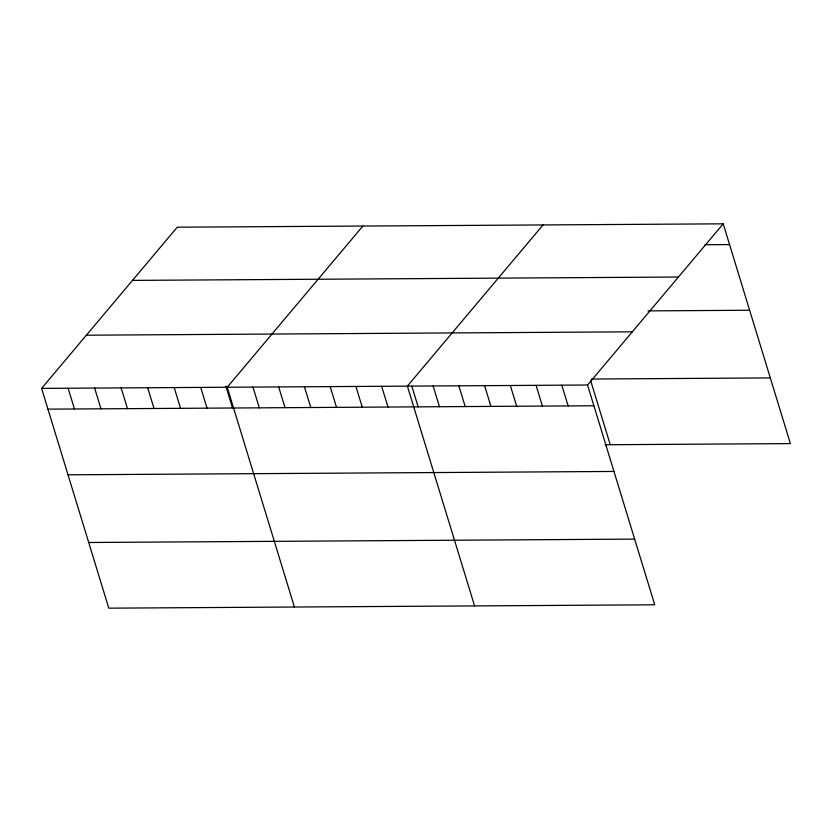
<?xml version="1.0" encoding="UTF-8"?>
<svg xmlns="http://www.w3.org/2000/svg" width="832" height="832" viewBox="0 0 832 832"><rect width="100%" height="100%" fill="white"/><g stroke="black" fill="none" stroke-linecap="round" stroke-linejoin="round"><path stroke-width="1.25" d="M723.206 223.829L587.548 385.018L654.742 604.802L108.794 608.171L41.6 388.398L177.258 227.198L723.206 223.829L790.4 443.602L605.093 444.746M362.877 226.054L227.219 387.254L294.414 607.027M543.046 224.942L407.389 386.131L474.583 605.914M705.099 244.722L729.55 244.577M132.486 280.394L678.444 277.025M647.972 310.887L749.632 310.253M86.362 335.202L632.32 331.822M591.448 379.028L770.318 377.926M41.6 388.398L587.548 385.018M47.944 409.146L593.892 405.766M68.026 474.822L613.974 471.453M88.712 542.495L634.66 539.115M590.533 380.255L610.241 444.714M561.818 385.185L568.162 405.933M536.078 385.341L542.422 406.089M510.338 385.497L516.682 406.245M484.598 385.663L490.942 406.411M458.858 385.819L465.202 406.567M433.129 385.975L439.473 406.723M411.85 386.235L418.174 406.91M381.649 386.298L387.993 407.046M355.909 386.454L362.253 407.202M330.179 386.61L336.513 407.358M304.439 386.776L310.783 407.524M278.699 386.932L285.043 407.68M252.959 387.088L259.303 407.836M225.857 386.162L232.554 408.054M200.71 387.41L207.054 408.158M174.19 387.577L180.534 408.325M147.67 387.743L154.014 408.491M121.15 387.91L127.494 408.658M94.64 388.066L100.984 408.814M68.12 388.232L74.464 408.98"/></g></svg>
